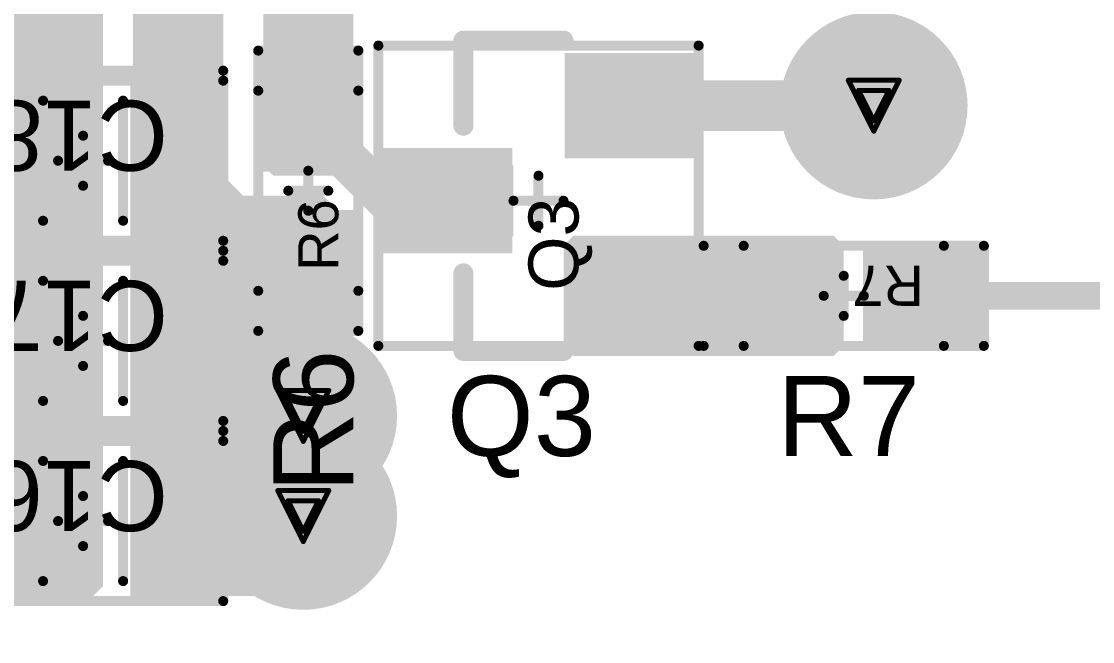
# Model space of a CAD drawing. Header units: inches. Extents: x -21 to 344, y -3 to 240.
# Drawn here: x 9.58 to 20.29, y 5.55 to 11.74 of the extents above; entities that cross this region are included whole.
import ezdxf

# ---------------------------------------------------------------- set-up
doc = ezdxf.new("R2010")
doc.units = ezdxf.units.IN
for name, color, linetype in [('Bottom 3D Body', 216, 'Continuous'), ('Bottom Layer', 5, 'Continuous'), ('Drill Drawing', 1, 'Continuous'), ('Int1 -GND)', 76, 'Continuous'), ('Int2 -PWR)', 16, 'Continuous'), ('Top Component Center', 76, 'Continuous'), ('Top Designator', 56, 'Continuous'), ('Top Layer', 1, 'Continuous'), ('Top Overlay', 2, 'Continuous'), ('Top Paste', 8, 'Continuous'), ('Top Solder', 216, 'Continuous'), ('Via Holes', 16, 'Continuous')]:
    doc.layers.add(name, color=color, linetype=linetype)
doc.styles.add('Arial', font='', dxfattribs={"height": 0.2})
doc.styles.get('Arial').set_extended_font_data('Arial')

# ---------------------------------------------------------------- blocks, each defined once
blk = doc.blocks.new('RES_0603_50')
at = {"layer": 'Top Layer'}
for points in [[(-1.283, 0.394), (-0.318, 0.394), (-0.318, -0.394), (-1.283, -0.394)], [(0.318, 0.394), (1.283, 0.394), (1.283, -0.394), (0.318, -0.394)]]:
    blk.add_hatch(color=1, dxfattribs=at).paths.add_polyline_path(points)
at = {"layer": 'Top Paste'}
for points in [[(-1.41, 0.521), (-0.191, 0.521), (-0.191, -0.521), (-1.41, -0.521)], [(0.191, 0.521), (1.41, 0.521), (1.41, -0.521), (0.191, -0.521)]]:
    blk.add_hatch(color=8, dxfattribs=at).paths.add_polyline_path(points)
at = {"layer": 'Top Solder'}
for points in [[(-1.333, 0.444), (-0.268, 0.444), (-0.268, -0.444), (-1.333, -0.444)], [(0.268, 0.444), (1.333, 0.444), (1.333, -0.444), (0.268, -0.444)]]:
    blk.add_hatch(color=216, dxfattribs=at).paths.add_polyline_path(points)
at = {"layer": 'Bottom 3D Body'}
for points in [[(-1, 0.5, 0.1, 0.1, 0), (-1, -0.5, 0.1, 0.1, 0)], [(1, 0.5, 0.1, 0.1, 0), (-1, 0.5, 0.1, 0.1, 0)], [(1, 0.5, 0.1, 0.1, 0), (1, -0.5, 0.1, 0.1, 0)], [(1, -0.5, 0.1, 0.1, 0), (-1, -0.5, 0.1, 0.1, 0)]]:
    blk.add_lwpolyline(points, format="xyseb", dxfattribs=at)
for points in [[(-1.025, 0.5, 0.05, 0.05, 1), (-0.975, 0.5, 0.05, 0.05, 1)], [(-1.025, 0.5, 0.05, 0.05, 1), (-0.975, 0.5, 0.05, 0.05, 1)], [(0.975, 0.5, 0.05, 0.05, 1), (1.025, 0.5, 0.05, 0.05, 1)], [(0.975, 0.5, 0.05, 0.05, 1), (1.025, 0.5, 0.05, 0.05, 1)], [(-1.025, -0.5, 0.05, 0.05, 1), (-0.975, -0.5, 0.05, 0.05, 1)], [(-1.025, -0.5, 0.05, 0.05, 1), (-0.975, -0.5, 0.05, 0.05, 1)], [(0.975, -0.5, 0.05, 0.05, 1), (1.025, -0.5, 0.05, 0.05, 1)], [(0.975, -0.5, 0.05, 0.05, 1), (1.025, -0.5, 0.05, 0.05, 1)]]:
    blk.add_lwpolyline(points, format="xyseb", close=True, dxfattribs=at)
at = {"layer": 'Top Component Center'}
for points in [[(1.4, 0.5, 0.1, 0.1, 0), (-1.4, 0.5, 0.1, 0.1, 0)], [(-1.4, 0.5, 0.1, 0.1, 0), (-1.4, -0.5, 0.1, 0.1, 0)], [(1.4, 0.5, 0.1, 0.1, 0), (1.4, -0.5, 0.1, 0.1, 0)], [(0, 0.2, 0.1, 0.1, 0), (0, -0.2, 0.1, 0.1, 0)], [(0.2, 0, 0.1, 0.1, 0), (-0.2, 0, 0.1, 0.1, 0)], [(1.4, -0.5, 0.1, 0.1, 0), (-1.4, -0.5, 0.1, 0.1, 0)]]:
    blk.add_lwpolyline(points, format="xyseb", dxfattribs=at)
for points in [[(-1.425, 0.5, 0.05, 0.05, 1), (-1.375, 0.5, 0.05, 0.05, 1)], [(-1.425, 0.5, 0.05, 0.05, 1), (-1.375, 0.5, 0.05, 0.05, 1)], [(1.375, 0.5, 0.05, 0.05, 1), (1.425, 0.5, 0.05, 0.05, 1)], [(1.375, 0.5, 0.05, 0.05, 1), (1.425, 0.5, 0.05, 0.05, 1)], [(-0.025, 0.2, 0.05, 0.05, 1), (0.025, 0.2, 0.05, 0.05, 1)], [(-0.225, 0, 0.05, 0.05, 1), (-0.175, 0, 0.05, 0.05, 1)], [(0.175, 0, 0.05, 0.05, 1), (0.225, 0, 0.05, 0.05, 1)], [(-0.025, -0.2, 0.05, 0.05, 1), (0.025, -0.2, 0.05, 0.05, 1)], [(-1.425, -0.5, 0.05, 0.05, 1), (-1.375, -0.5, 0.05, 0.05, 1)], [(-1.425, -0.5, 0.05, 0.05, 1), (-1.375, -0.5, 0.05, 0.05, 1)], [(1.375, -0.5, 0.05, 0.05, 1), (1.425, -0.5, 0.05, 0.05, 1)], [(1.375, -0.5, 0.05, 0.05, 1), (1.425, -0.5, 0.05, 0.05, 1)]]:
    blk.add_lwpolyline(points, format="xyseb", close=True, dxfattribs=at)
at = {"layer": 'Top Designator'}
for points in [[(1.4, 0.5, 0.1, 0.1, 0), (-1.4, 0.5, 0.1, 0.1, 0)], [(-1.4, 0.5, 0.1, 0.1, 0), (-1.4, -0.5, 0.1, 0.1, 0)], [(1.4, 0.5, 0.1, 0.1, 0), (1.4, -0.5, 0.1, 0.1, 0)], [(1.4, -0.5, 0.1, 0.1, 0), (-1.4, -0.5, 0.1, 0.1, 0)]]:
    blk.add_lwpolyline(points, format="xyseb", dxfattribs=at)
for points in [[(-1.425, 0.5, 0.05, 0.05, 1), (-1.375, 0.5, 0.05, 0.05, 1)], [(-1.425, 0.5, 0.05, 0.05, 1), (-1.375, 0.5, 0.05, 0.05, 1)], [(1.375, 0.5, 0.05, 0.05, 1), (1.425, 0.5, 0.05, 0.05, 1)], [(1.375, 0.5, 0.05, 0.05, 1), (1.425, 0.5, 0.05, 0.05, 1)], [(-1.425, -0.5, 0.05, 0.05, 1), (-1.375, -0.5, 0.05, 0.05, 1)], [(-1.425, -0.5, 0.05, 0.05, 1), (-1.375, -0.5, 0.05, 0.05, 1)], [(1.375, -0.5, 0.05, 0.05, 1), (1.425, -0.5, 0.05, 0.05, 1)], [(1.375, -0.5, 0.05, 0.05, 1), (1.425, -0.5, 0.05, 0.05, 1)]]:
    blk.add_lwpolyline(points, format="xyseb", close=True, dxfattribs=at)
at = {"layer": 'Top Overlay'}
for points in [[(1.4, 0.5, 0.1, 0.1, 0), (-1.4, 0.5, 0.1, 0.1, 0)], [(-1.4, 0.5, 0.1, 0.1, 0), (-1.4, -0.5, 0.1, 0.1, 0)], [(1.4, 0.5, 0.1, 0.1, 0), (1.4, -0.5, 0.1, 0.1, 0)], [(1.4, -0.5, 0.1, 0.1, 0), (-1.4, -0.5, 0.1, 0.1, 0)]]:
    blk.add_lwpolyline(points, format="xyseb", dxfattribs=at)
for points in [[(-1.425, 0.5, 0.05, 0.05, 1), (-1.375, 0.5, 0.05, 0.05, 1)], [(-1.425, 0.5, 0.05, 0.05, 1), (-1.375, 0.5, 0.05, 0.05, 1)], [(1.375, 0.5, 0.05, 0.05, 1), (1.425, 0.5, 0.05, 0.05, 1)], [(1.375, 0.5, 0.05, 0.05, 1), (1.425, 0.5, 0.05, 0.05, 1)], [(-1.425, -0.5, 0.05, 0.05, 1), (-1.375, -0.5, 0.05, 0.05, 1)], [(-1.425, -0.5, 0.05, 0.05, 1), (-1.375, -0.5, 0.05, 0.05, 1)], [(1.375, -0.5, 0.05, 0.05, 1), (1.425, -0.5, 0.05, 0.05, 1)], [(1.375, -0.5, 0.05, 0.05, 1), (1.425, -0.5, 0.05, 0.05, 1)]]:
    blk.add_lwpolyline(points, format="xyseb", close=True, dxfattribs=at)
at = {"layer": 'Top Designator', "style": 'Arial'}
blk.add_text('R7', height=0.4, dxfattribs=at).set_placement((-0.8, -0.3))
blk = doc.blocks.new('RES_0603_51')
at = {"layer": 'Top Layer'}
for points in [[(-1.283, 0.394), (-0.318, 0.394), (-0.318, -0.394), (-1.283, -0.394)], [(0.318, 0.394), (1.283, 0.394), (1.283, -0.394), (0.318, -0.394)]]:
    blk.add_hatch(color=1, dxfattribs=at).paths.add_polyline_path(points)
at = {"layer": 'Top Paste'}
for points in [[(-1.41, 0.521), (-0.191, 0.521), (-0.191, -0.521), (-1.41, -0.521)], [(0.191, 0.521), (1.41, 0.521), (1.41, -0.521), (0.191, -0.521)]]:
    blk.add_hatch(color=8, dxfattribs=at).paths.add_polyline_path(points)
at = {"layer": 'Top Solder'}
for points in [[(-1.333, 0.444), (-0.268, 0.444), (-0.268, -0.444), (-1.333, -0.444)], [(0.268, 0.444), (1.333, 0.444), (1.333, -0.444), (0.268, -0.444)]]:
    blk.add_hatch(color=216, dxfattribs=at).paths.add_polyline_path(points)
at = {"layer": 'Bottom 3D Body'}
for points in [[(-1, 0.5, 0.1, 0.1, 0), (-1, -0.5, 0.1, 0.1, 0)], [(-1, 0.5, 0.1, 0.1, 0), (1, 0.5, 0.1, 0.1, 0)], [(1, 0.5, 0.1, 0.1, 0), (1, -0.5, 0.1, 0.1, 0)], [(-1, -0.5, 0.1, 0.1, 0), (1, -0.5, 0.1, 0.1, 0)]]:
    blk.add_lwpolyline(points, format="xyseb", dxfattribs=at)
for points in [[(-1.025, 0.5, 0.05, 0.05, 1), (-0.975, 0.5, 0.05, 0.05, 1)], [(-1.025, 0.5, 0.05, 0.05, 1), (-0.975, 0.5, 0.05, 0.05, 1)], [(0.975, 0.5, 0.05, 0.05, 1), (1.025, 0.5, 0.05, 0.05, 1)], [(0.975, 0.5, 0.05, 0.05, 1), (1.025, 0.5, 0.05, 0.05, 1)], [(-1.025, -0.5, 0.05, 0.05, 1), (-0.975, -0.5, 0.05, 0.05, 1)], [(-1.025, -0.5, 0.05, 0.05, 1), (-0.975, -0.5, 0.05, 0.05, 1)], [(0.975, -0.5, 0.05, 0.05, 1), (1.025, -0.5, 0.05, 0.05, 1)], [(0.975, -0.5, 0.05, 0.05, 1), (1.025, -0.5, 0.05, 0.05, 1)]]:
    blk.add_lwpolyline(points, format="xyseb", close=True, dxfattribs=at)
at = {"layer": 'Top Component Center'}
for points in [[(-1.4, 0.5, 0.1, 0.1, 0), (1.4, 0.5, 0.1, 0.1, 0)], [(-1.4, 0.5, 0.1, 0.1, 0), (-1.4, -0.5, 0.1, 0.1, 0)], [(1.4, 0.5, 0.1, 0.1, 0), (1.4, -0.5, 0.1, 0.1, 0)], [(0, 0.2, 0.1, 0.1, 0), (0, -0.2, 0.1, 0.1, 0)], [(-0.2, 0, 0.1, 0.1, 0), (0.2, 0, 0.1, 0.1, 0)], [(-1.4, -0.5, 0.1, 0.1, 0), (1.4, -0.5, 0.1, 0.1, 0)]]:
    blk.add_lwpolyline(points, format="xyseb", dxfattribs=at)
for points in [[(-1.425, 0.5, 0.05, 0.05, 1), (-1.375, 0.5, 0.05, 0.05, 1)], [(-1.425, 0.5, 0.05, 0.05, 1), (-1.375, 0.5, 0.05, 0.05, 1)], [(1.375, 0.5, 0.05, 0.05, 1), (1.425, 0.5, 0.05, 0.05, 1)], [(1.375, 0.5, 0.05, 0.05, 1), (1.425, 0.5, 0.05, 0.05, 1)], [(-0.025, 0.2, 0.05, 0.05, 1), (0.025, 0.2, 0.05, 0.05, 1)], [(-0.225, 0, 0.05, 0.05, 1), (-0.175, 0, 0.05, 0.05, 1)], [(0.175, 0, 0.05, 0.05, 1), (0.225, 0, 0.05, 0.05, 1)], [(-0.025, -0.2, 0.05, 0.05, 1), (0.025, -0.2, 0.05, 0.05, 1)], [(-1.425, -0.5, 0.05, 0.05, 1), (-1.375, -0.5, 0.05, 0.05, 1)], [(-1.425, -0.5, 0.05, 0.05, 1), (-1.375, -0.5, 0.05, 0.05, 1)], [(1.375, -0.5, 0.05, 0.05, 1), (1.425, -0.5, 0.05, 0.05, 1)], [(1.375, -0.5, 0.05, 0.05, 1), (1.425, -0.5, 0.05, 0.05, 1)]]:
    blk.add_lwpolyline(points, format="xyseb", close=True, dxfattribs=at)
at = {"layer": 'Top Designator'}
for points in [[(-1.4, 0.5, 0.1, 0.1, 0), (1.4, 0.5, 0.1, 0.1, 0)], [(-1.4, 0.5, 0.1, 0.1, 0), (-1.4, -0.5, 0.1, 0.1, 0)], [(1.4, 0.5, 0.1, 0.1, 0), (1.4, -0.5, 0.1, 0.1, 0)], [(-1.4, -0.5, 0.1, 0.1, 0), (1.4, -0.5, 0.1, 0.1, 0)]]:
    blk.add_lwpolyline(points, format="xyseb", dxfattribs=at)
for points in [[(-1.425, 0.5, 0.05, 0.05, 1), (-1.375, 0.5, 0.05, 0.05, 1)], [(-1.425, 0.5, 0.05, 0.05, 1), (-1.375, 0.5, 0.05, 0.05, 1)], [(1.375, 0.5, 0.05, 0.05, 1), (1.425, 0.5, 0.05, 0.05, 1)], [(1.375, 0.5, 0.05, 0.05, 1), (1.425, 0.5, 0.05, 0.05, 1)], [(-1.425, -0.5, 0.05, 0.05, 1), (-1.375, -0.5, 0.05, 0.05, 1)], [(-1.425, -0.5, 0.05, 0.05, 1), (-1.375, -0.5, 0.05, 0.05, 1)], [(1.375, -0.5, 0.05, 0.05, 1), (1.425, -0.5, 0.05, 0.05, 1)], [(1.375, -0.5, 0.05, 0.05, 1), (1.425, -0.5, 0.05, 0.05, 1)]]:
    blk.add_lwpolyline(points, format="xyseb", close=True, dxfattribs=at)
at = {"layer": 'Top Overlay'}
for points in [[(-1.4, 0.5, 0.1, 0.1, 0), (1.4, 0.5, 0.1, 0.1, 0)], [(-1.4, 0.5, 0.1, 0.1, 0), (-1.4, -0.5, 0.1, 0.1, 0)], [(1.4, 0.5, 0.1, 0.1, 0), (1.4, -0.5, 0.1, 0.1, 0)], [(-1.4, -0.5, 0.1, 0.1, 0), (1.4, -0.5, 0.1, 0.1, 0)]]:
    blk.add_lwpolyline(points, format="xyseb", dxfattribs=at)
for points in [[(-1.425, 0.5, 0.05, 0.05, 1), (-1.375, 0.5, 0.05, 0.05, 1)], [(-1.425, 0.5, 0.05, 0.05, 1), (-1.375, 0.5, 0.05, 0.05, 1)], [(1.375, 0.5, 0.05, 0.05, 1), (1.425, 0.5, 0.05, 0.05, 1)], [(1.375, 0.5, 0.05, 0.05, 1), (1.425, 0.5, 0.05, 0.05, 1)], [(-1.425, -0.5, 0.05, 0.05, 1), (-1.375, -0.5, 0.05, 0.05, 1)], [(-1.425, -0.5, 0.05, 0.05, 1), (-1.375, -0.5, 0.05, 0.05, 1)], [(1.375, -0.5, 0.05, 0.05, 1), (1.425, -0.5, 0.05, 0.05, 1)], [(1.375, -0.5, 0.05, 0.05, 1), (1.425, -0.5, 0.05, 0.05, 1)]]:
    blk.add_lwpolyline(points, format="xyseb", close=True, dxfattribs=at)
at = {"layer": 'Top Designator', "style": 'Arial'}
blk.add_text('R6', height=0.4, dxfattribs=at).set_placement((-0.8, -0.3))
blk = doc.blocks.new('SOT23F_59')
at = {"layer": 'Top Layer'}
for points in [[(-0.4, 1.5), (0.4, 1.5), (0.4, 0.39), (-0.4, 0.39)], [(-1.35, -0.39), (-0.55, -0.39), (-0.55, -1.5), (-1.35, -1.5)], [(0.55, -0.39), (1.35, -0.39), (1.35, -1.5), (0.55, -1.5)]]:
    blk.add_hatch(color=1, dxfattribs=at).paths.add_polyline_path(points)
at = {"layer": 'Top Paste'}
for points in [[(-0.527, 1.627), (0.527, 1.627), (0.527, 0.263), (-0.527, 0.263)], [(-1.477, -0.263), (-0.423, -0.263), (-0.423, -1.627), (-1.477, -1.627)], [(0.423, -0.263), (1.477, -0.263), (1.477, -1.627), (0.423, -1.627)]]:
    blk.add_hatch(color=8, dxfattribs=at).paths.add_polyline_path(points)
at = {"layer": 'Top Solder'}
for points in [[(-0.45, 1.55), (0.45, 1.55), (0.45, 0.34), (-0.45, 0.34)], [(-1.4, -0.34), (-0.5, -0.34), (-0.5, -1.55), (-1.4, -1.55)], [(0.5, -0.34), (1.4, -0.34), (1.4, -1.55), (0.5, -1.55)]]:
    blk.add_hatch(color=216, dxfattribs=at).paths.add_polyline_path(points)
at = {"layer": 'Top Component Center'}
for points in [[(-1.45, 1.6, 0.1, 0.1, 0), (-1.45, -1.6, 0.1, 0.1, 0)], [(-1.45, 1.6, 0.1, 0.1, 0), (1.55, 1.6, 0.1, 0.1, 0)], [(1.55, 1.6, 0.1, 0.1, 0), (1.55, -1.6, 0.1, 0.1, 0)], [(0, 0.25, 0.1, 0.1, 0), (0, -0.25, 0.1, 0.1, 0)], [(-0.25, 0, 0.1, 0.1, 0), (0.25, 0, 0.1, 0.1, 0)], [(-1.45, -1.6, 0.1, 0.1, 0), (1.55, -1.6, 0.1, 0.1, 0)]]:
    blk.add_lwpolyline(points, format="xyseb", dxfattribs=at)
for points in [[(-1.475, 1.6, 0.05, 0.05, 1), (-1.425, 1.6, 0.05, 0.05, 1)], [(-1.475, 1.6, 0.05, 0.05, 1), (-1.425, 1.6, 0.05, 0.05, 1)], [(1.525, 1.6, 0.05, 0.05, 1), (1.575, 1.6, 0.05, 0.05, 1)], [(1.525, 1.6, 0.05, 0.05, 1), (1.575, 1.6, 0.05, 0.05, 1)], [(-0.025, 0.25, 0.05, 0.05, 1), (0.025, 0.25, 0.05, 0.05, 1)], [(-0.275, 0, 0.05, 0.05, 1), (-0.225, 0, 0.05, 0.05, 1)], [(0.225, 0, 0.05, 0.05, 1), (0.275, 0, 0.05, 0.05, 1)], [(-0.025, -0.25, 0.05, 0.05, 1), (0.025, -0.25, 0.05, 0.05, 1)], [(-1.475, -1.6, 0.05, 0.05, 1), (-1.425, -1.6, 0.05, 0.05, 1)], [(-1.475, -1.6, 0.05, 0.05, 1), (-1.425, -1.6, 0.05, 0.05, 1)], [(1.525, -1.6, 0.05, 0.05, 1), (1.575, -1.6, 0.05, 0.05, 1)], [(1.525, -1.6, 0.05, 0.05, 1), (1.575, -1.6, 0.05, 0.05, 1)]]:
    blk.add_lwpolyline(points, format="xyseb", close=True, dxfattribs=at)
at = {"layer": 'Top Designator'}
for points in [[(-1.45, 1.6, 0.1, 0.1, 0), (-1.45, -1.6, 0.1, 0.1, 0)], [(-1.45, 1.6, 0.1, 0.1, 0), (1.55, 1.6, 0.1, 0.1, 0)], [(1.55, 1.6, 0.1, 0.1, 0), (1.55, -1.6, 0.1, 0.1, 0)], [(-1.45, -1.6, 0.1, 0.1, 0), (1.55, -1.6, 0.1, 0.1, 0)]]:
    blk.add_lwpolyline(points, format="xyseb", dxfattribs=at)
for points in [[(-1.475, 1.6, 0.05, 0.05, 1), (-1.425, 1.6, 0.05, 0.05, 1)], [(-1.475, 1.6, 0.05, 0.05, 1), (-1.425, 1.6, 0.05, 0.05, 1)], [(1.525, 1.6, 0.05, 0.05, 1), (1.575, 1.6, 0.05, 0.05, 1)], [(1.525, 1.6, 0.05, 0.05, 1), (1.575, 1.6, 0.05, 0.05, 1)], [(-1.475, -1.6, 0.05, 0.05, 1), (-1.425, -1.6, 0.05, 0.05, 1)], [(-1.475, -1.6, 0.05, 0.05, 1), (-1.425, -1.6, 0.05, 0.05, 1)], [(1.525, -1.6, 0.05, 0.05, 1), (1.575, -1.6, 0.05, 0.05, 1)], [(1.525, -1.6, 0.05, 0.05, 1), (1.575, -1.6, 0.05, 0.05, 1)]]:
    blk.add_lwpolyline(points, format="xyseb", close=True, dxfattribs=at)
at = {"layer": 'Top Overlay'}
for points in [[(-1.5, 0.75, 0.2, 0.2, 0), (-0.725, 0.75, 0.2, 0.2, 0)], [(-1.5, 0.75, 0.2, 0.2, 0), (-1.5, -0.25, 0.2, 0.2, 0)], [(0.75, 0.75, 0.2, 0.2, 0), (1.6, 0.75, 0.2, 0.2, 0)], [(1.6, 0.75, 0.2, 0.2, 0), (1.6, -0.25, 0.2, 0.2, 0)]]:
    blk.add_lwpolyline(points, format="xyseb", dxfattribs=at)
for points in [[(-1.55, 0.75, 0.1, 0.1, 1), (-1.45, 0.75, 0.1, 0.1, 1)], [(-1.55, 0.75, 0.1, 0.1, 1), (-1.45, 0.75, 0.1, 0.1, 1)], [(-0.775, 0.75, 0.1, 0.1, 1), (-0.675, 0.75, 0.1, 0.1, 1)], [(0.7, 0.75, 0.1, 0.1, 1), (0.8, 0.75, 0.1, 0.1, 1)], [(1.55, 0.75, 0.1, 0.1, 1), (1.65, 0.75, 0.1, 0.1, 1)], [(1.55, 0.75, 0.1, 0.1, 1), (1.65, 0.75, 0.1, 0.1, 1)], [(-1.55, -0.25, 0.1, 0.1, 1), (-1.45, -0.25, 0.1, 0.1, 1)], [(1.55, -0.25, 0.1, 0.1, 1), (1.65, -0.25, 0.1, 0.1, 1)]]:
    blk.add_lwpolyline(points, format="xyseb", close=True, dxfattribs=at)
at = {"layer": 'Top Designator', "style": 'Arial'}
blk.add_text('Q3', height=0.5, dxfattribs=at).set_placement((-0.9, -0.4))
blk = doc.blocks.new('CAP_0805_108')
at = {"layer": 'Top Layer'}
for points in [[(-1.3, 0.65), (-0.6, 0.65), (-0.6, -0.65), (-1.3, -0.65)], [(0.6, 0.65), (1.3, 0.65), (1.3, -0.65), (0.6, -0.65)]]:
    blk.add_hatch(color=1, dxfattribs=at).paths.add_polyline_path(points)
at = {"layer": 'Top Paste'}
for points in [[(-1.427, 0.777), (-0.473, 0.777), (-0.473, -0.777), (-1.427, -0.777)], [(0.473, 0.777), (1.427, 0.777), (1.427, -0.777), (0.473, -0.777)]]:
    blk.add_hatch(color=8, dxfattribs=at).paths.add_polyline_path(points)
at = {"layer": 'Top Solder'}
for points in [[(-1.35, 0.7), (-0.55, 0.7), (-0.55, -0.7), (-1.35, -0.7)], [(0.55, 0.7), (1.35, 0.7), (1.35, -0.7), (0.55, -0.7)]]:
    blk.add_hatch(color=216, dxfattribs=at).paths.add_polyline_path(points)
at = {"layer": 'Top Component Center'}
for points in [[(-1.4, 0.8, 0.1, 0.1, 0), (-1.4, -0.9, 0.1, 0.1, 0)], [(1.4, 0.8, 0.1, 0.1, 0), (-1.4, 0.8, 0.1, 0.1, 0)], [(1.4, 0.8, 0.1, 0.1, 0), (1.4, -0.9, 0.1, 0.1, 0)], [(0, 0.25, 0.1, 0.1, 0), (0, -0.25, 0.1, 0.1, 0)], [(0.25, 0, 0.1, 0.1, 0), (-0.25, 0, 0.1, 0.1, 0)], [(1.4, -0.9, 0.1, 0.1, 0), (-1.4, -0.9, 0.1, 0.1, 0)]]:
    blk.add_lwpolyline(points, format="xyseb", dxfattribs=at)
for points in [[(-1.425, 0.8, 0.05, 0.05, 1), (-1.375, 0.8, 0.05, 0.05, 1)], [(-1.425, 0.8, 0.05, 0.05, 1), (-1.375, 0.8, 0.05, 0.05, 1)], [(1.375, 0.8, 0.05, 0.05, 1), (1.425, 0.8, 0.05, 0.05, 1)], [(1.375, 0.8, 0.05, 0.05, 1), (1.425, 0.8, 0.05, 0.05, 1)], [(-0.025, 0.25, 0.05, 0.05, 1), (0.025, 0.25, 0.05, 0.05, 1)], [(-0.275, 0, 0.05, 0.05, 1), (-0.225, 0, 0.05, 0.05, 1)], [(0.225, 0, 0.05, 0.05, 1), (0.275, 0, 0.05, 0.05, 1)], [(-0.025, -0.25, 0.05, 0.05, 1), (0.025, -0.25, 0.05, 0.05, 1)], [(-1.425, -0.9, 0.05, 0.05, 1), (-1.375, -0.9, 0.05, 0.05, 1)], [(-1.425, -0.9, 0.05, 0.05, 1), (-1.375, -0.9, 0.05, 0.05, 1)], [(1.375, -0.9, 0.05, 0.05, 1), (1.425, -0.9, 0.05, 0.05, 1)], [(1.375, -0.9, 0.05, 0.05, 1), (1.425, -0.9, 0.05, 0.05, 1)]]:
    blk.add_lwpolyline(points, format="xyseb", close=True, dxfattribs=at)
at = {"layer": 'Top Designator'}
for points in [[(1.4, 0.8, 0.1, 0.1, 0), (-1.4, 0.8, 0.1, 0.1, 0)], [(-1.4, 0.8, 0.1, 0.1, 0), (-1.4, -0.8, 0.1, 0.1, 0)], [(1.4, 0.8, 0.1, 0.1, 0), (1.4, -0.8, 0.1, 0.1, 0)], [(1.4, -0.8, 0.1, 0.1, 0), (-1.4, -0.8, 0.1, 0.1, 0)]]:
    blk.add_lwpolyline(points, format="xyseb", dxfattribs=at)
for points in [[(-1.425, 0.8, 0.05, 0.05, 1), (-1.375, 0.8, 0.05, 0.05, 1)], [(-1.425, 0.8, 0.05, 0.05, 1), (-1.375, 0.8, 0.05, 0.05, 1)], [(1.375, 0.8, 0.05, 0.05, 1), (1.425, 0.8, 0.05, 0.05, 1)], [(1.375, 0.8, 0.05, 0.05, 1), (1.425, 0.8, 0.05, 0.05, 1)], [(-1.425, -0.8, 0.05, 0.05, 1), (-1.375, -0.8, 0.05, 0.05, 1)], [(-1.425, -0.8, 0.05, 0.05, 1), (-1.375, -0.8, 0.05, 0.05, 1)], [(1.375, -0.8, 0.05, 0.05, 1), (1.425, -0.8, 0.05, 0.05, 1)], [(1.375, -0.8, 0.05, 0.05, 1), (1.425, -0.8, 0.05, 0.05, 1)]]:
    blk.add_lwpolyline(points, format="xyseb", close=True, dxfattribs=at)
at = {"layer": 'Top Overlay'}
for points in [[(-0.4, 0.6, 0.1, 0.1, 0), (-0.4, -0.6, 0.1, 0.1, 0)], [(0.4, 0.6, 0.1, 0.1, 0), (0.4, -0.6, 0.1, 0.1, 0)]]:
    blk.add_lwpolyline(points, format="xyseb", dxfattribs=at)
for points in [[(-0.425, 0.6, 0.05, 0.05, 1), (-0.375, 0.6, 0.05, 0.05, 1)], [(0.375, 0.6, 0.05, 0.05, 1), (0.425, 0.6, 0.05, 0.05, 1)], [(-0.425, -0.6, 0.05, 0.05, 1), (-0.375, -0.6, 0.05, 0.05, 1)], [(0.375, -0.6, 0.05, 0.05, 1), (0.425, -0.6, 0.05, 0.05, 1)]]:
    blk.add_lwpolyline(points, format="xyseb", close=True, dxfattribs=at)
at = {"layer": 'Top Designator', "style": 'Arial'}
blk.add_text('C18', height=0.7, dxfattribs=at).set_placement((-0.85, -0.6))
blk = doc.blocks.new('CAP_0805_109')
at = {"layer": 'Top Layer'}
for points in [[(-1.3, 0.65), (-0.6, 0.65), (-0.6, -0.65), (-1.3, -0.65)], [(0.6, 0.65), (1.3, 0.65), (1.3, -0.65), (0.6, -0.65)]]:
    blk.add_hatch(color=1, dxfattribs=at).paths.add_polyline_path(points)
at = {"layer": 'Top Paste'}
for points in [[(-1.427, 0.777), (-0.473, 0.777), (-0.473, -0.777), (-1.427, -0.777)], [(0.473, 0.777), (1.427, 0.777), (1.427, -0.777), (0.473, -0.777)]]:
    blk.add_hatch(color=8, dxfattribs=at).paths.add_polyline_path(points)
at = {"layer": 'Top Solder'}
for points in [[(-1.35, 0.7), (-0.55, 0.7), (-0.55, -0.7), (-1.35, -0.7)], [(0.55, 0.7), (1.35, 0.7), (1.35, -0.7), (0.55, -0.7)]]:
    blk.add_hatch(color=216, dxfattribs=at).paths.add_polyline_path(points)
at = {"layer": 'Top Component Center'}
for points in [[(-1.4, 0.8, 0.1, 0.1, 0), (-1.4, -0.9, 0.1, 0.1, 0)], [(1.4, 0.8, 0.1, 0.1, 0), (-1.4, 0.8, 0.1, 0.1, 0)], [(1.4, 0.8, 0.1, 0.1, 0), (1.4, -0.9, 0.1, 0.1, 0)], [(0, 0.25, 0.1, 0.1, 0), (0, -0.25, 0.1, 0.1, 0)], [(0.25, 0, 0.1, 0.1, 0), (-0.25, 0, 0.1, 0.1, 0)], [(1.4, -0.9, 0.1, 0.1, 0), (-1.4, -0.9, 0.1, 0.1, 0)]]:
    blk.add_lwpolyline(points, format="xyseb", dxfattribs=at)
for points in [[(-1.425, 0.8, 0.05, 0.05, 1), (-1.375, 0.8, 0.05, 0.05, 1)], [(-1.425, 0.8, 0.05, 0.05, 1), (-1.375, 0.8, 0.05, 0.05, 1)], [(1.375, 0.8, 0.05, 0.05, 1), (1.425, 0.8, 0.05, 0.05, 1)], [(1.375, 0.8, 0.05, 0.05, 1), (1.425, 0.8, 0.05, 0.05, 1)], [(-0.025, 0.25, 0.05, 0.05, 1), (0.025, 0.25, 0.05, 0.05, 1)], [(-0.275, 0, 0.05, 0.05, 1), (-0.225, 0, 0.05, 0.05, 1)], [(0.225, 0, 0.05, 0.05, 1), (0.275, 0, 0.05, 0.05, 1)], [(-0.025, -0.25, 0.05, 0.05, 1), (0.025, -0.25, 0.05, 0.05, 1)], [(-1.425, -0.9, 0.05, 0.05, 1), (-1.375, -0.9, 0.05, 0.05, 1)], [(-1.425, -0.9, 0.05, 0.05, 1), (-1.375, -0.9, 0.05, 0.05, 1)], [(1.375, -0.9, 0.05, 0.05, 1), (1.425, -0.9, 0.05, 0.05, 1)], [(1.375, -0.9, 0.05, 0.05, 1), (1.425, -0.9, 0.05, 0.05, 1)]]:
    blk.add_lwpolyline(points, format="xyseb", close=True, dxfattribs=at)
at = {"layer": 'Top Designator'}
for points in [[(1.4, 0.8, 0.1, 0.1, 0), (-1.4, 0.8, 0.1, 0.1, 0)], [(-1.4, 0.8, 0.1, 0.1, 0), (-1.4, -0.8, 0.1, 0.1, 0)], [(1.4, 0.8, 0.1, 0.1, 0), (1.4, -0.8, 0.1, 0.1, 0)], [(1.4, -0.8, 0.1, 0.1, 0), (-1.4, -0.8, 0.1, 0.1, 0)]]:
    blk.add_lwpolyline(points, format="xyseb", dxfattribs=at)
for points in [[(-1.425, 0.8, 0.05, 0.05, 1), (-1.375, 0.8, 0.05, 0.05, 1)], [(-1.425, 0.8, 0.05, 0.05, 1), (-1.375, 0.8, 0.05, 0.05, 1)], [(1.375, 0.8, 0.05, 0.05, 1), (1.425, 0.8, 0.05, 0.05, 1)], [(1.375, 0.8, 0.05, 0.05, 1), (1.425, 0.8, 0.05, 0.05, 1)], [(-1.425, -0.8, 0.05, 0.05, 1), (-1.375, -0.8, 0.05, 0.05, 1)], [(-1.425, -0.8, 0.05, 0.05, 1), (-1.375, -0.8, 0.05, 0.05, 1)], [(1.375, -0.8, 0.05, 0.05, 1), (1.425, -0.8, 0.05, 0.05, 1)], [(1.375, -0.8, 0.05, 0.05, 1), (1.425, -0.8, 0.05, 0.05, 1)]]:
    blk.add_lwpolyline(points, format="xyseb", close=True, dxfattribs=at)
at = {"layer": 'Top Overlay'}
for points in [[(-0.4, 0.6, 0.1, 0.1, 0), (-0.4, -0.6, 0.1, 0.1, 0)], [(0.4, 0.6, 0.1, 0.1, 0), (0.4, -0.6, 0.1, 0.1, 0)]]:
    blk.add_lwpolyline(points, format="xyseb", dxfattribs=at)
for points in [[(-0.425, 0.6, 0.05, 0.05, 1), (-0.375, 0.6, 0.05, 0.05, 1)], [(0.375, 0.6, 0.05, 0.05, 1), (0.425, 0.6, 0.05, 0.05, 1)], [(-0.425, -0.6, 0.05, 0.05, 1), (-0.375, -0.6, 0.05, 0.05, 1)], [(0.375, -0.6, 0.05, 0.05, 1), (0.425, -0.6, 0.05, 0.05, 1)]]:
    blk.add_lwpolyline(points, format="xyseb", close=True, dxfattribs=at)
at = {"layer": 'Top Designator', "style": 'Arial'}
blk.add_text('C17', height=0.7, dxfattribs=at).set_placement((-0.85, -0.6))
blk = doc.blocks.new('CAP_0805_110')
at = {"layer": 'Top Layer'}
for points in [[(-1.3, 0.65), (-0.6, 0.65), (-0.6, -0.65), (-1.3, -0.65)], [(0.6, 0.65), (1.3, 0.65), (1.3, -0.65), (0.6, -0.65)]]:
    blk.add_hatch(color=1, dxfattribs=at).paths.add_polyline_path(points)
at = {"layer": 'Top Paste'}
for points in [[(-1.427, 0.777), (-0.473, 0.777), (-0.473, -0.777), (-1.427, -0.777)], [(0.473, 0.777), (1.427, 0.777), (1.427, -0.777), (0.473, -0.777)]]:
    blk.add_hatch(color=8, dxfattribs=at).paths.add_polyline_path(points)
at = {"layer": 'Top Solder'}
for points in [[(-1.35, 0.7), (-0.55, 0.7), (-0.55, -0.7), (-1.35, -0.7)], [(0.55, 0.7), (1.35, 0.7), (1.35, -0.7), (0.55, -0.7)]]:
    blk.add_hatch(color=216, dxfattribs=at).paths.add_polyline_path(points)
at = {"layer": 'Top Component Center'}
for points in [[(-1.4, 0.8, 0.1, 0.1, 0), (-1.4, -0.9, 0.1, 0.1, 0)], [(1.4, 0.8, 0.1, 0.1, 0), (-1.4, 0.8, 0.1, 0.1, 0)], [(1.4, 0.8, 0.1, 0.1, 0), (1.4, -0.9, 0.1, 0.1, 0)], [(0, 0.25, 0.1, 0.1, 0), (0, -0.25, 0.1, 0.1, 0)], [(0.25, 0, 0.1, 0.1, 0), (-0.25, 0, 0.1, 0.1, 0)], [(1.4, -0.9, 0.1, 0.1, 0), (-1.4, -0.9, 0.1, 0.1, 0)]]:
    blk.add_lwpolyline(points, format="xyseb", dxfattribs=at)
for points in [[(-1.425, 0.8, 0.05, 0.05, 1), (-1.375, 0.8, 0.05, 0.05, 1)], [(-1.425, 0.8, 0.05, 0.05, 1), (-1.375, 0.8, 0.05, 0.05, 1)], [(1.375, 0.8, 0.05, 0.05, 1), (1.425, 0.8, 0.05, 0.05, 1)], [(1.375, 0.8, 0.05, 0.05, 1), (1.425, 0.8, 0.05, 0.05, 1)], [(-0.025, 0.25, 0.05, 0.05, 1), (0.025, 0.25, 0.05, 0.05, 1)], [(-0.275, 0, 0.05, 0.05, 1), (-0.225, 0, 0.05, 0.05, 1)], [(0.225, 0, 0.05, 0.05, 1), (0.275, 0, 0.05, 0.05, 1)], [(-0.025, -0.25, 0.05, 0.05, 1), (0.025, -0.25, 0.05, 0.05, 1)], [(-1.425, -0.9, 0.05, 0.05, 1), (-1.375, -0.9, 0.05, 0.05, 1)], [(-1.425, -0.9, 0.05, 0.05, 1), (-1.375, -0.9, 0.05, 0.05, 1)], [(1.375, -0.9, 0.05, 0.05, 1), (1.425, -0.9, 0.05, 0.05, 1)], [(1.375, -0.9, 0.05, 0.05, 1), (1.425, -0.9, 0.05, 0.05, 1)]]:
    blk.add_lwpolyline(points, format="xyseb", close=True, dxfattribs=at)
at = {"layer": 'Top Designator'}
for points in [[(1.4, 0.8, 0.1, 0.1, 0), (-1.4, 0.8, 0.1, 0.1, 0)], [(-1.4, 0.8, 0.1, 0.1, 0), (-1.4, -0.8, 0.1, 0.1, 0)], [(1.4, 0.8, 0.1, 0.1, 0), (1.4, -0.8, 0.1, 0.1, 0)], [(1.4, -0.8, 0.1, 0.1, 0), (-1.4, -0.8, 0.1, 0.1, 0)]]:
    blk.add_lwpolyline(points, format="xyseb", dxfattribs=at)
for points in [[(-1.425, 0.8, 0.05, 0.05, 1), (-1.375, 0.8, 0.05, 0.05, 1)], [(-1.425, 0.8, 0.05, 0.05, 1), (-1.375, 0.8, 0.05, 0.05, 1)], [(1.375, 0.8, 0.05, 0.05, 1), (1.425, 0.8, 0.05, 0.05, 1)], [(1.375, 0.8, 0.05, 0.05, 1), (1.425, 0.8, 0.05, 0.05, 1)], [(-1.425, -0.8, 0.05, 0.05, 1), (-1.375, -0.8, 0.05, 0.05, 1)], [(-1.425, -0.8, 0.05, 0.05, 1), (-1.375, -0.8, 0.05, 0.05, 1)], [(1.375, -0.8, 0.05, 0.05, 1), (1.425, -0.8, 0.05, 0.05, 1)], [(1.375, -0.8, 0.05, 0.05, 1), (1.425, -0.8, 0.05, 0.05, 1)]]:
    blk.add_lwpolyline(points, format="xyseb", close=True, dxfattribs=at)
at = {"layer": 'Top Overlay'}
for points in [[(-0.4, 0.6, 0.1, 0.1, 0), (-0.4, -0.6, 0.1, 0.1, 0)], [(0.4, 0.6, 0.1, 0.1, 0), (0.4, -0.6, 0.1, 0.1, 0)]]:
    blk.add_lwpolyline(points, format="xyseb", dxfattribs=at)
for points in [[(-0.425, 0.6, 0.05, 0.05, 1), (-0.375, 0.6, 0.05, 0.05, 1)], [(0.375, 0.6, 0.05, 0.05, 1), (0.425, 0.6, 0.05, 0.05, 1)], [(-0.425, -0.6, 0.05, 0.05, 1), (-0.375, -0.6, 0.05, 0.05, 1)], [(0.375, -0.6, 0.05, 0.05, 1), (0.425, -0.6, 0.05, 0.05, 1)]]:
    blk.add_lwpolyline(points, format="xyseb", close=True, dxfattribs=at)
at = {"layer": 'Top Designator', "style": 'Arial'}
blk.add_text('C16', height=0.7, dxfattribs=at).set_placement((-0.85, -0.6))

msp = doc.modelspace()

# ---------------------------------------------------------------- hatches: boundary and pattern name
at = {"layer": 'Bottom Layer'}
h = msp.add_hatch(color=5, dxfattribs=at)
edge = h.paths.add_edge_path()
edge.add_arc((18.1, 10.9), 0.3, 0, 360)
h = msp.add_hatch(color=5, dxfattribs=at)
edge = h.paths.add_edge_path()
edge.add_arc((12.4, 7.8), 0.3, 0, 360)
h = msp.add_hatch(color=5, dxfattribs=at)
edge = h.paths.add_edge_path()
edge.add_arc((12.4, 6.8), 0.3, 0, 360)
at = {"layer": 'Int1 -GND)'}
h = msp.add_hatch(color=7, dxfattribs=at)
edge = h.paths.add_edge_path()
edge.add_arc((12.4, 7.8), 0.937, 0, 360)
h = msp.add_hatch(color=7, dxfattribs=at)
edge = h.paths.add_edge_path()
edge.add_arc((12.4, 6.8), 0.937, 0, 360)
at = {"layer": 'Int2 -PWR)'}
h = msp.add_hatch(color=7, dxfattribs=at)
edge = h.paths.add_edge_path()
edge.add_arc((18.1, 10.9), 0.937, 0, 360)
at = {"layer": 'Top Layer'}
for points in [[(6.903, 3.697), (7, 3.6), (7.7, 3.6), (7.8, 3.7), (7.8, 5.5), (8.2, 5.9), (10.2, 5.9), (10.4, 6.1), (10.4, 16), (11.6, 17.2), (19.5, 17.2), (20.1, 17.8), (20.1, 22.2), (19.7, 22.6), (8, 22.6), (6.801, 21.401)], [(10.8, 13.4), (10.7, 13.3), (10.7, 6.1), (10.8, 6), (12.7, 6), (12.9, 6.2), (12.9, 9.7), (12.6, 10), (11.8, 10), (11.6, 10.2), (11.6, 13.2), (11.4, 13.4)], [(13.3, 9.5), (14.4, 9.5), (14.5, 9.6), (14.5, 10.3), (14.4, 10.4), (13.1, 10.4), (12.9, 10.6), (12.9, 13.2), (12.7, 13.4), (12.1, 13.4), (12, 13.3), (12, 10.3), (12.1, 10.2), (12.7, 10.2), (13, 9.9), (13.2, 9.7), (13.2, 9.6)], [(15.1, 9.6), (15, 9.5), (15, 8.5), (15.1, 8.4), (17.7, 8.4), (17.8, 8.5), (17.8, 9.5), (17.7, 9.6), (17.5, 9.6)]]:
    msp.add_hatch(color=1, dxfattribs=at).paths.add_polyline_path(points)
h = msp.add_hatch(color=1, dxfattribs=at)
edge = h.paths.add_edge_path()
edge.add_arc((18.1, 10.9), 0.3, 0, 360)
h = msp.add_hatch(color=1, dxfattribs=at)
edge = h.paths.add_edge_path()
edge.add_arc((12.4, 7.8), 0.3, 0, 360)
h = msp.add_hatch(color=1, dxfattribs=at)
edge = h.paths.add_edge_path()
edge.add_arc((12.4, 6.8), 0.3, 0, 360)
at = {"layer": 'Via Holes'}
h = msp.add_hatch(color=7, dxfattribs=at)
edge = h.paths.add_edge_path()
edge.add_arc((18.1, 10.9), 0.175, 0, 360)
h = msp.add_hatch(color=7, dxfattribs=at)
edge = h.paths.add_edge_path()
edge.add_arc((12.4, 7.8), 0.175, 0, 360)
h = msp.add_hatch(color=7, dxfattribs=at)
edge = h.paths.add_edge_path()
edge.add_arc((12.4, 6.8), 0.175, 0, 360)

# ---------------------------------------------------------------- linework, layer by layer
at = {"layer": 'Drill Drawing'}
for points in [[(17.846, 11.154, 0.0508, 0.0508, 0), (18.354, 11.154, 0.0508, 0.0508, 0)], [(17.846, 11.154, 0.0508, 0.0508, 0), (18.1, 10.646, 0.0508, 0.0508, 0)], [(18.1, 10.646, 0.0508, 0.0508, 0), (18.354, 11.154, 0.0508, 0.0508, 0)], [(17.948, 11.052, 0.0508, 0.0508, 0), (18.252, 11.052, 0.0508, 0.0508, 0)], [(17.948, 11.052, 0.0508, 0.0508, 0), (18.1, 10.748, 0.0508, 0.0508, 0)], [(18.1, 10.748, 0.0508, 0.0508, 0), (18.252, 11.052, 0.0508, 0.0508, 0)], [(12.146, 8.054, 0.0508, 0.0508, 0), (12.654, 8.054, 0.0508, 0.0508, 0)], [(12.146, 8.054, 0.0508, 0.0508, 0), (12.4, 7.546, 0.0508, 0.0508, 0)], [(12.4, 7.546, 0.0508, 0.0508, 0), (12.654, 8.054, 0.0508, 0.0508, 0)], [(12.248, 7.952, 0.0508, 0.0508, 0), (12.552, 7.952, 0.0508, 0.0508, 0)], [(12.248, 7.952, 0.0508, 0.0508, 0), (12.4, 7.648, 0.0508, 0.0508, 0)], [(12.4, 7.648, 0.0508, 0.0508, 0), (12.552, 7.952, 0.0508, 0.0508, 0)], [(12.146, 7.054, 0.0508, 0.0508, 0), (12.654, 7.054, 0.0508, 0.0508, 0)], [(12.146, 7.054, 0.0508, 0.0508, 0), (12.4, 6.546, 0.0508, 0.0508, 0)], [(12.4, 6.546, 0.0508, 0.0508, 0), (12.654, 7.054, 0.0508, 0.0508, 0)], [(12.248, 6.952, 0.0508, 0.0508, 0), (12.552, 6.952, 0.0508, 0.0508, 0)], [(12.248, 6.952, 0.0508, 0.0508, 0), (12.4, 6.648, 0.0508, 0.0508, 0)], [(12.4, 6.648, 0.0508, 0.0508, 0), (12.552, 6.952, 0.0508, 0.0508, 0)]]:
    msp.add_lwpolyline(points, format="xyseb", dxfattribs=at)
for points in [[(17.833, 11.154, 0.0254, 0.0254, 1), (17.859, 11.154, 0.0254, 0.0254, 1)], [(17.833, 11.154, 0.0254, 0.0254, 1), (17.859, 11.154, 0.0254, 0.0254, 1)], [(18.341, 11.154, 0.0254, 0.0254, 1), (18.367, 11.154, 0.0254, 0.0254, 1)], [(18.341, 11.154, 0.0254, 0.0254, 1), (18.367, 11.154, 0.0254, 0.0254, 1)], [(17.935, 11.052, 0.0254, 0.0254, 1), (17.96, 11.052, 0.0254, 0.0254, 1)], [(17.935, 11.052, 0.0254, 0.0254, 1), (17.96, 11.052, 0.0254, 0.0254, 1)], [(18.24, 11.052, 0.0254, 0.0254, 1), (18.265, 11.052, 0.0254, 0.0254, 1)], [(18.24, 11.052, 0.0254, 0.0254, 1), (18.265, 11.052, 0.0254, 0.0254, 1)], [(18.087, 10.748, 0.0254, 0.0254, 1), (18.113, 10.748, 0.0254, 0.0254, 1)], [(18.087, 10.748, 0.0254, 0.0254, 1), (18.113, 10.748, 0.0254, 0.0254, 1)], [(18.087, 10.646, 0.0254, 0.0254, 1), (18.113, 10.646, 0.0254, 0.0254, 1)], [(18.087, 10.646, 0.0254, 0.0254, 1), (18.113, 10.646, 0.0254, 0.0254, 1)], [(12.133, 8.054, 0.0254, 0.0254, 1), (12.159, 8.054, 0.0254, 0.0254, 1)], [(12.133, 8.054, 0.0254, 0.0254, 1), (12.159, 8.054, 0.0254, 0.0254, 1)], [(12.641, 8.054, 0.0254, 0.0254, 1), (12.667, 8.054, 0.0254, 0.0254, 1)], [(12.641, 8.054, 0.0254, 0.0254, 1), (12.667, 8.054, 0.0254, 0.0254, 1)], [(12.235, 7.952, 0.0254, 0.0254, 1), (12.26, 7.952, 0.0254, 0.0254, 1)], [(12.235, 7.952, 0.0254, 0.0254, 1), (12.26, 7.952, 0.0254, 0.0254, 1)], [(12.54, 7.952, 0.0254, 0.0254, 1), (12.565, 7.952, 0.0254, 0.0254, 1)], [(12.54, 7.952, 0.0254, 0.0254, 1), (12.565, 7.952, 0.0254, 0.0254, 1)], [(12.387, 7.648, 0.0254, 0.0254, 1), (12.413, 7.648, 0.0254, 0.0254, 1)], [(12.387, 7.648, 0.0254, 0.0254, 1), (12.413, 7.648, 0.0254, 0.0254, 1)], [(12.387, 7.546, 0.0254, 0.0254, 1), (12.413, 7.546, 0.0254, 0.0254, 1)], [(12.387, 7.546, 0.0254, 0.0254, 1), (12.413, 7.546, 0.0254, 0.0254, 1)], [(12.133, 7.054, 0.0254, 0.0254, 1), (12.159, 7.054, 0.0254, 0.0254, 1)], [(12.133, 7.054, 0.0254, 0.0254, 1), (12.159, 7.054, 0.0254, 0.0254, 1)], [(12.641, 7.054, 0.0254, 0.0254, 1), (12.667, 7.054, 0.0254, 0.0254, 1)], [(12.641, 7.054, 0.0254, 0.0254, 1), (12.667, 7.054, 0.0254, 0.0254, 1)], [(12.235, 6.952, 0.0254, 0.0254, 1), (12.26, 6.952, 0.0254, 0.0254, 1)], [(12.235, 6.952, 0.0254, 0.0254, 1), (12.26, 6.952, 0.0254, 0.0254, 1)], [(12.54, 6.952, 0.0254, 0.0254, 1), (12.565, 6.952, 0.0254, 0.0254, 1)], [(12.54, 6.952, 0.0254, 0.0254, 1), (12.565, 6.952, 0.0254, 0.0254, 1)], [(12.387, 6.648, 0.0254, 0.0254, 1), (12.413, 6.648, 0.0254, 0.0254, 1)], [(12.387, 6.648, 0.0254, 0.0254, 1), (12.413, 6.648, 0.0254, 0.0254, 1)], [(12.387, 6.546, 0.0254, 0.0254, 1), (12.413, 6.546, 0.0254, 0.0254, 1)], [(12.387, 6.546, 0.0254, 0.0254, 1), (12.413, 6.546, 0.0254, 0.0254, 1)]]:
    msp.add_lwpolyline(points, format="xyseb", close=True, dxfattribs=at)
at = {"layer": 'Int1 -GND)'}
for points in [[(17.866, 11.542, 0.254, 0.254, -0.176327), (18.334, 11.542, 0.254, 0.254, 0)], [(17.458, 10.666, 0.254, 0.254, -0.176327), (17.458, 11.134, 0.254, 0.254, 0)], [(18.742, 11.134, 0.254, 0.254, -0.176327), (18.742, 10.666, 0.254, 0.254, 0)], [(18.334, 10.258, 0.254, 0.254, -0.176327), (17.866, 10.258, 0.254, 0.254, 0)]]:
    msp.add_lwpolyline(points, format="xyseb", dxfattribs=at)
for points in [[(17.803, 11.542, 0.127, 0.127, 1), (17.93, 11.542, 0.127, 0.127, 1)], [(18.27, 11.542, 0.127, 0.127, 1), (18.397, 11.542, 0.127, 0.127, 1)], [(17.395, 11.134, 0.127, 0.127, 1), (17.522, 11.134, 0.127, 0.127, 1)], [(18.678, 11.134, 0.127, 0.127, 1), (18.805, 11.134, 0.127, 0.127, 1)], [(17.395, 10.666, 0.127, 0.127, 1), (17.522, 10.666, 0.127, 0.127, 1)], [(18.678, 10.666, 0.127, 0.127, 1), (18.805, 10.666, 0.127, 0.127, 1)], [(17.803, 10.258, 0.127, 0.127, 1), (17.93, 10.258, 0.127, 0.127, 1)], [(18.27, 10.258, 0.127, 0.127, 1), (18.397, 10.258, 0.127, 0.127, 1)]]:
    msp.add_lwpolyline(points, format="xyseb", close=True, dxfattribs=at)
at = {"layer": 'Int2 -PWR)'}
for points in [[(12.166, 8.442, 0.254, 0.254, -0.176327), (12.634, 8.442, 0.254, 0.254, 0)], [(11.758, 7.566, 0.254, 0.254, -0.176327), (11.758, 8.034, 0.254, 0.254, 0)], [(13.042, 8.034, 0.254, 0.254, -0.176327), (13.042, 7.566, 0.254, 0.254, 0)], [(12.166, 7.442, 0.254, 0.254, -0.176327), (12.634, 7.442, 0.254, 0.254, 0)], [(12.634, 7.158, 0.254, 0.254, -0.176327), (12.166, 7.158, 0.254, 0.254, 0)], [(11.758, 6.566, 0.254, 0.254, -0.176327), (11.758, 7.034, 0.254, 0.254, 0)], [(13.042, 7.034, 0.254, 0.254, -0.176327), (13.042, 6.566, 0.254, 0.254, 0)], [(12.634, 6.158, 0.254, 0.254, -0.176327), (12.166, 6.158, 0.254, 0.254, 0)]]:
    msp.add_lwpolyline(points, format="xyseb", dxfattribs=at)
for points in [[(12.103, 8.442, 0.127, 0.127, 1), (12.23, 8.442, 0.127, 0.127, 1)], [(12.57, 8.442, 0.127, 0.127, 1), (12.697, 8.442, 0.127, 0.127, 1)], [(11.695, 8.034, 0.127, 0.127, 1), (11.822, 8.034, 0.127, 0.127, 1)], [(12.978, 8.034, 0.127, 0.127, 1), (13.105, 8.034, 0.127, 0.127, 1)], [(11.695, 7.566, 0.127, 0.127, 1), (11.822, 7.566, 0.127, 0.127, 1)], [(12.978, 7.566, 0.127, 0.127, 1), (13.105, 7.566, 0.127, 0.127, 1)], [(12.103, 7.442, 0.127, 0.127, 1), (12.23, 7.442, 0.127, 0.127, 1)], [(12.57, 7.442, 0.127, 0.127, 1), (12.697, 7.442, 0.127, 0.127, 1)], [(12.103, 7.158, 0.127, 0.127, 1), (12.23, 7.158, 0.127, 0.127, 1)], [(12.57, 7.158, 0.127, 0.127, 1), (12.697, 7.158, 0.127, 0.127, 1)], [(11.695, 7.034, 0.127, 0.127, 1), (11.822, 7.034, 0.127, 0.127, 1)], [(12.978, 7.034, 0.127, 0.127, 1), (13.105, 7.034, 0.127, 0.127, 1)], [(11.695, 6.566, 0.127, 0.127, 1), (11.822, 6.566, 0.127, 0.127, 1)], [(12.978, 6.566, 0.127, 0.127, 1), (13.105, 6.566, 0.127, 0.127, 1)], [(12.103, 6.158, 0.127, 0.127, 1), (12.23, 6.158, 0.127, 0.127, 1)], [(12.57, 6.158, 0.127, 0.127, 1), (12.697, 6.158, 0.127, 0.127, 1)]]:
    msp.add_lwpolyline(points, format="xyseb", close=True, dxfattribs=at)
at = {"layer": 'Top Layer'}
for points in [[(15.695, 10.9, 0.508, 0.508, 0), (18.1, 10.9, 0.508, 0.508, 0)], [(18.354, 9, 0.279, 0.279, 0), (28.6, 9, 0.279, 0.279, 0)]]:
    msp.add_lwpolyline(points, format="xyseb", dxfattribs=at)
for points in [[(15.568, 10.9, 0.254, 0.254, 1), (15.822, 10.9, 0.254, 0.254, 1)], [(17.973, 10.9, 0.254, 0.254, 1), (18.227, 10.9, 0.254, 0.254, 1)], [(18.284, 9, 0.14, 0.14, 1), (18.424, 9, 0.14, 0.14, 1)]]:
    msp.add_lwpolyline(points, format="xyseb", close=True, dxfattribs=at)

# ---------------------------------------------------------------- block references
for name, p, rotation in [('SOT23F_59', (14.75, 9.95), 90), ('RES_0603_51', (12.45, 10.05), 90), ('CAP_0805_108', (10.2, 10.35), 180), ('RES_0603_50', (17.8, 9), 180), ('CAP_0805_109', (10.2, 8.55), 180), ('CAP_0805_110', (10.2, 6.75), 180)]:
    msp.add_blockref(name, p, dxfattribs=dict(rotation=rotation))

# ---------------------------------------------------------------- texts
at = {"layer": 'Top Overlay', "style": 'Arial'}
msp.add_text('R6', height=0.8, rotation=90, dxfattribs=at).set_placement((12.9, 7.034))
for s, p in [('Q3', (13.834, 7.4)), ('R7', (17.134, 7.4))]:
    msp.add_text(s, height=0.8, dxfattribs=at).set_placement(p)

doc.saveas('drawing.dxf')
